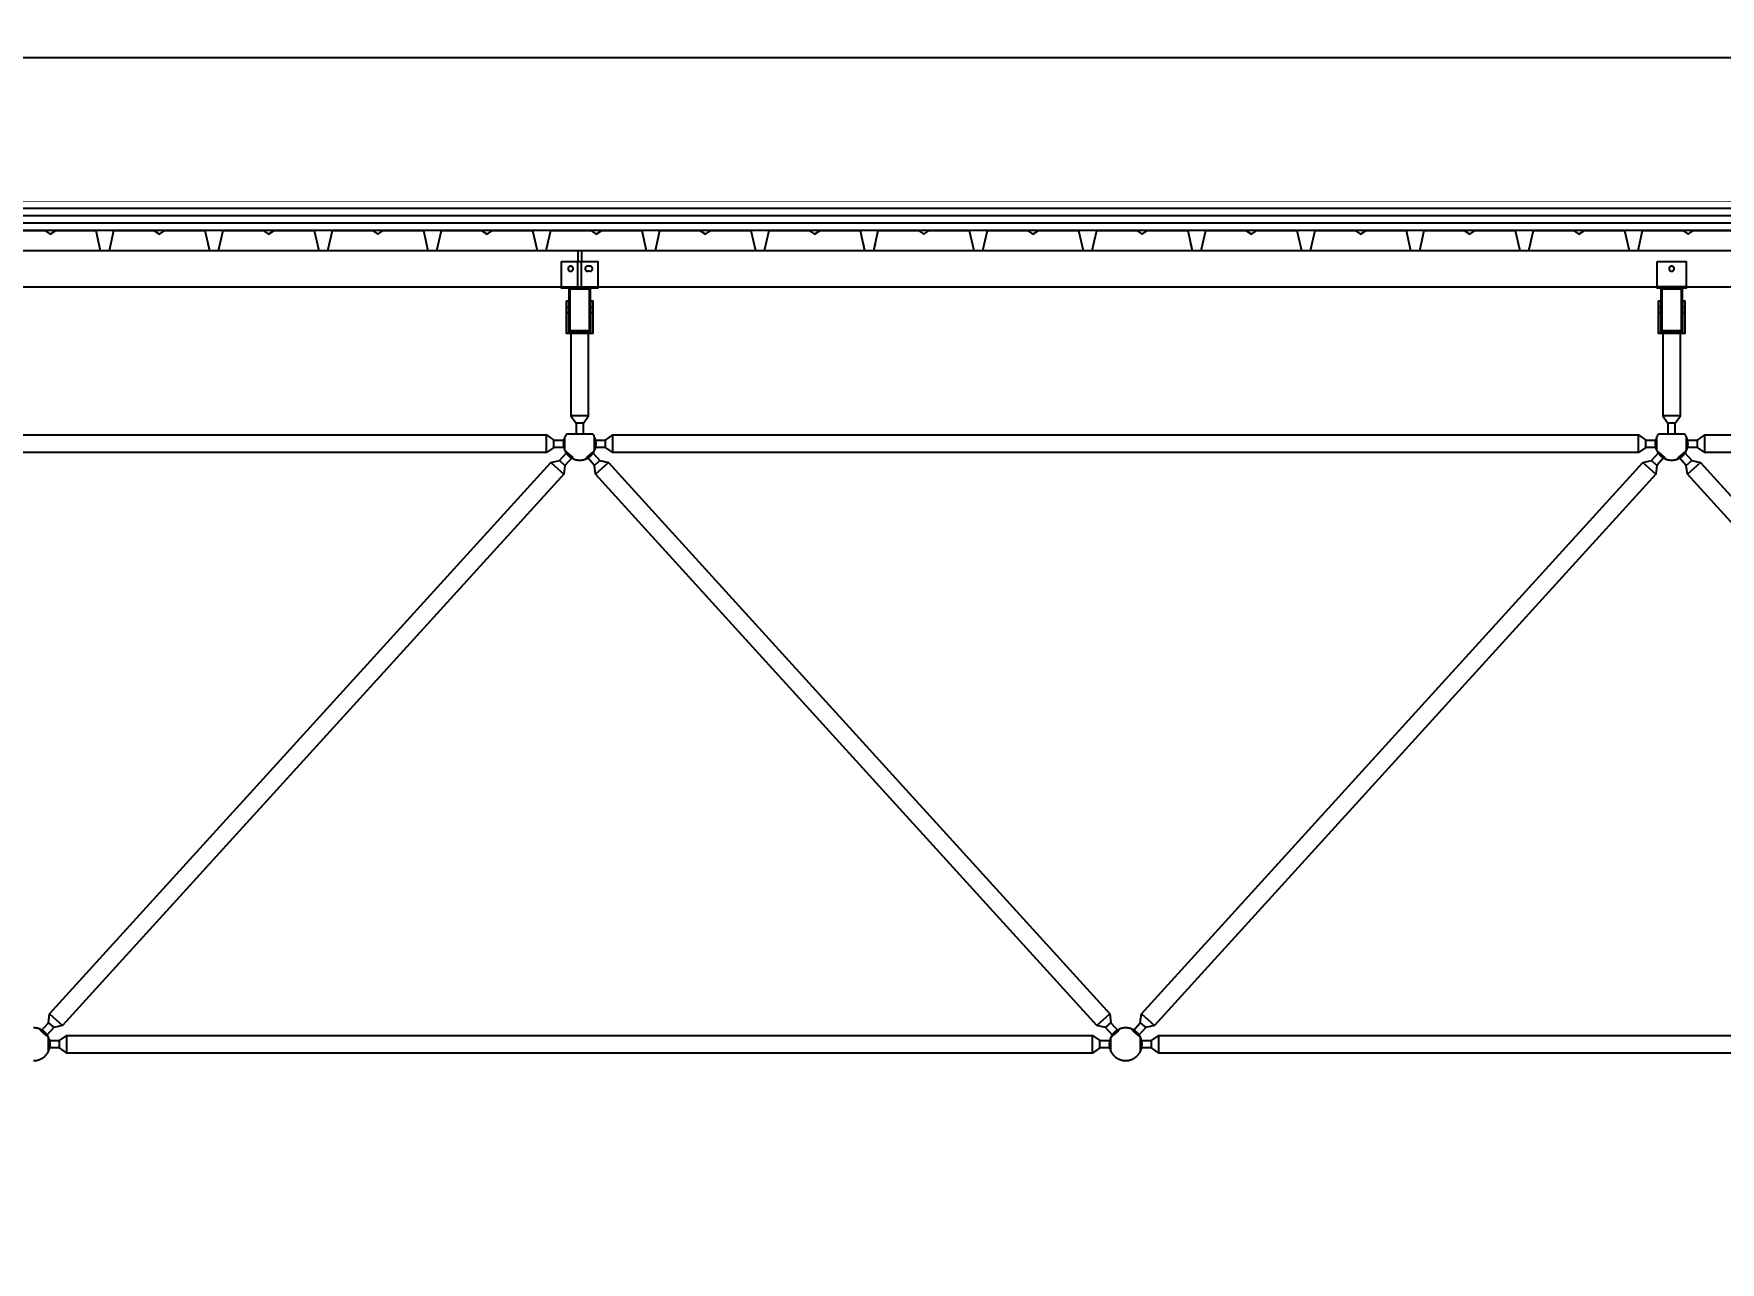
# Model space of a CAD drawing. Header units: centimetres. Extents: x 77182 to 116086, y 20619 to 33555.
# Drawn here: x 98564.7 to 99028.1, y 22503.5 to 22841.1 of the extents above; entities that cross this region are included whole.
import ezdxf

# ---------------------------------------------------------------- set-up
doc = ezdxf.new("R2010")
doc.units = ezdxf.units.CM
doc.header["$LTSCALE"] = 100
doc.linetypes.add('HIDDEN', pattern=[9.525, 6.35, -3.175])
for name, color, linetype in [('A-ANNO-DIMS', 187, 'Continuous'), ('A-ELEV-02', 253, 'Continuous'), ('A-ELEV-04', 250, 'Continuous'), ('A-WALL-INSL', 249, 'Continuous'), ('A-WALL-SNWPNL', 200, 'Continuous'), ('S-STEL', 3, 'Continuous')]:
    doc.layers.add(name, color=color, linetype=linetype)
doc.styles.add('Fields_100', font='act_simplex.shx', dxfattribs={"width": 0.8, "height": 20})
doc.linetypes.add('BATTING', pattern='A,0.00254,-2.54,[134,ltypeshp.shx,S=2.54,R=0,X=-2.54,Y=0],-5.08,[134,ltypeshp.shx,S=2.54,R=180,X=2.54,Y=0],-2.54', length=10.16254)
doc.dimstyles.new('FIELDS_100', dxfattribs={"dimscale": 0, "dimtxt": 20, "dimasz": 5, "dimexe": 5, "dimexo": 5, "dimgap": 5, "dimtad": 0, "dimdec": 0, "dimzin": 0, "dimdsep": 46, "dimtxsty": 'Fields_100', "dimblk": 'DOT', "dimcen": 0.09, "dimclrt": 50, "dimadec": 0, "dimazin": 0, "dimtfac": 1, "dimtdec": 0, "dimtix": 1, "dimtofl": 0, "dimtmove": 1, "dimatfit": 3, "dimfxl": 5, "dimfxlon": 1, "dimtolj": 1, "dimtzin": 0, "dimarcsym": 0})

# ---------------------------------------------------------------- blocks, each defined once
blk = doc.blocks.new('_Dot')
at = {"color": 0, "linetype": 'ByBlock', "lineweight": -2}
blk.add_line((-0.5, 0), (-1, 0), dxfattribs=at)
at = {"color": 0, "linetype": 'ByBlock', "const_width": 0.5}
blk.add_lwpolyline([(-0.25, 0, 1), (0.25, 0, 1)], format="xyb", close=True, dxfattribs=at)
blk = doc.blocks.new('*D14')
at = {"layer": 'A-ANNO-DIMS', "color": 0, "lineweight": -2, "transparency": 16777216}
for p, q in [((97664.7, 23343.48), (97664.7, 23353.48)), ((99464.7, 23343.48), (99464.7, 23353.48)), ((97669.7, 23348.48), (98533.03, 23348.48)), ((99459.7, 23348.48), (98596.36, 23348.48))]:
    blk.add_line(p, q, dxfattribs=at)
at = {"layer": 'DEFPOINTS', "color": 0, "transparency": 16777216}
for p in [(99464.7, 23348.48), (97664.7, 22503.48), (99464.7, 22503.48)]:
    blk.add_point(p, dxfattribs=at)
at = {"layer": 'A-ANNO-DIMS', "color": 0, "lineweight": -2, "transparency": 16777216, "xscale": 5, "yscale": 5, "zscale": 5, "rotation": 180}
blk.add_blockref('_Dot', (97664.7, 23348.48), dxfattribs=at)
at = {"layer": 'A-ANNO-DIMS', "color": 0, "lineweight": -2, "transparency": 16777216, "xscale": 5, "yscale": 5, "zscale": 5}
blk.add_blockref('_Dot', (99464.7, 23348.48), dxfattribs=at)
at = {"layer": 'A-ANNO-DIMS', "color": 50, "transparency": 16777216, "insert": (98564.7, 23348.48), "char_height": 20, "attachment_point": 5, "style": 'Fields_100'}
blk.add_mtext('\\A1;1800', dxfattribs=at)

msp = doc.modelspace()

# ---------------------------------------------------------------- linework, layer by layer
at = {"layer": 'A-ELEV-02'}
for points in [[(94012.2, 22781.49), (103009.7, 22781.49)], [(98714.2, 22781.49), (98714.2, 22778.49)], [(98715.2, 22781.49), (98715.2, 22778.49)], [(98716.9, 22777.19), (98716.88, 22777.19), (98716.87, 22777.19), (98716.85, 22777.18), (98716.83, 22777.18), (98716.82, 22777.18), (98716.8, 22777.18), (98716.79, 22777.18), (98716.77, 22777.17), (98716.75, 22777.17), (98716.74, 22777.17), (98716.72, 22777.16), (98716.7, 22777.16), (98716.69, 22777.15), (98716.67, 22777.15), (98716.66, 22777.14), (98716.64, 22777.14), (98716.62, 22777.13), (98716.61, 22777.12), (98716.59, 22777.12), (98716.58, 22777.11), (98716.56, 22777.1), (98716.54, 22777.09), (98716.53, 22777.08), (98716.51, 22777.07), (98716.5, 22777.06), (98716.48, 22777.05), (98716.47, 22777.04), (98716.46, 22777.03), (98716.44, 22777.02), (98716.43, 22777.01), (98716.42, 22776.99), (98716.4, 22776.98), (98716.39, 22776.97), (98716.38, 22776.96), (98716.37, 22776.94), (98716.35, 22776.93), (98716.34, 22776.91), (98716.33, 22776.9), (98716.32, 22776.88), (98716.31, 22776.87), (98716.3, 22776.85), (98716.29, 22776.84), (98716.28, 22776.82), (98716.28, 22776.81), (98716.27, 22776.79), (98716.26, 22776.78), (98716.25, 22776.76), (98716.25, 22776.74), (98716.24, 22776.73), (98716.23, 22776.71), (98716.23, 22776.7), (98716.22, 22776.68), (98716.22, 22776.66), (98716.22, 22776.65), (98716.21, 22776.63), (98716.21, 22776.61), (98716.21, 22776.6), (98716.2, 22776.58), (98716.2, 22776.57), (98716.2, 22776.55), (98716.2, 22776.53), (98716.2, 22776.52), (98716.2, 22776.5), (98716.2, 22776.49), (98716.2, 22776.47), (98716.2, 22776.46), (98716.2, 22776.44), (98716.2, 22776.42), (98716.2, 22776.41), (98716.2, 22776.39), (98716.21, 22776.38), (98716.21, 22776.36), (98716.21, 22776.34), (98716.22, 22776.33), (98716.22, 22776.31), (98716.22, 22776.29), (98716.23, 22776.28), (98716.23, 22776.26), (98716.24, 22776.25), (98716.25, 22776.23), (98716.25, 22776.21), (98716.26, 22776.2), (98716.27, 22776.18), (98716.28, 22776.16), (98716.28, 22776.15), (98716.29, 22776.13), (98716.3, 22776.12), (98716.31, 22776.1), (98716.32, 22776.09), (98716.33, 22776.07), (98716.34, 22776.06), (98716.35, 22776.05), (98716.37, 22776.03), (98716.38, 22776.02), (98716.39, 22776), (98716.4, 22775.99), (98716.42, 22775.98), (98716.43, 22775.97), (98716.44, 22775.95), (98716.46, 22775.94), (98716.47, 22775.93), (98716.48, 22775.92), (98716.5, 22775.91), (98716.51, 22775.9), (98716.53, 22775.89), (98716.54, 22775.88), (98716.56, 22775.87), (98716.58, 22775.86), (98716.59, 22775.86), (98716.61, 22775.85), (98716.62, 22775.84), (98716.64, 22775.84), (98716.66, 22775.83), (98716.67, 22775.82), (98716.69, 22775.82), (98716.7, 22775.81), (98716.72, 22775.81), (98716.74, 22775.81), (98716.75, 22775.8), (98716.77, 22775.8), (98716.79, 22775.8), (98716.8, 22775.79), (98716.82, 22775.79), (98716.83, 22775.79), (98716.85, 22775.79), (98716.87, 22775.79), (98716.88, 22775.79), (98716.9, 22775.79)], [(98717.5, 22777.19), (98716.9, 22777.19)], [(98717.5, 22775.79), (98716.9, 22775.79)], [(98717.5, 22775.79), (98717.51, 22775.79), (98717.53, 22775.79), (98717.54, 22775.79), (98717.56, 22775.79), (98717.58, 22775.79), (98717.59, 22775.79), (98717.61, 22775.8), (98717.62, 22775.8), (98717.64, 22775.8), (98717.66, 22775.81), (98717.67, 22775.81), (98717.69, 22775.81), (98717.71, 22775.82), (98717.72, 22775.82), (98717.74, 22775.83), (98717.76, 22775.84), (98717.77, 22775.84), (98717.79, 22775.85), (98717.8, 22775.86), (98717.82, 22775.86), (98717.83, 22775.87), (98717.85, 22775.88), (98717.87, 22775.89), (98717.88, 22775.9), (98717.9, 22775.91), (98717.91, 22775.92), (98717.92, 22775.93), (98717.94, 22775.94), (98717.95, 22775.95), (98717.97, 22775.97), (98717.98, 22775.98), (98717.99, 22775.99), (98718.01, 22776), (98718.02, 22776.02), (98718.03, 22776.03), (98718.04, 22776.05), (98718.05, 22776.06), (98718.06, 22776.07), (98718.07, 22776.09), (98718.08, 22776.1), (98718.09, 22776.12), (98718.1, 22776.13), (98718.11, 22776.15), (98718.12, 22776.16), (98718.13, 22776.18), (98718.13, 22776.2), (98718.14, 22776.21), (98718.15, 22776.23), (98718.15, 22776.25), (98718.16, 22776.26), (98718.17, 22776.28), (98718.17, 22776.29), (98718.17, 22776.31), (98718.18, 22776.33), (98718.18, 22776.34), (98718.19, 22776.36), (98718.19, 22776.38), (98718.19, 22776.39), (98718.19, 22776.41), (98718.19, 22776.42), (98718.2, 22776.44), (98718.2, 22776.46), (98718.2, 22776.47), (98718.2, 22776.49), (98718.2, 22776.5), (98718.2, 22776.52), (98718.2, 22776.53), (98718.19, 22776.55), (98718.19, 22776.57), (98718.19, 22776.58), (98718.19, 22776.6), (98718.19, 22776.61), (98718.18, 22776.63), (98718.18, 22776.65), (98718.17, 22776.66), (98718.17, 22776.68), (98718.17, 22776.7), (98718.16, 22776.71), (98718.15, 22776.73), (98718.15, 22776.74), (98718.14, 22776.76), (98718.13, 22776.78), (98718.13, 22776.79), (98718.12, 22776.81), (98718.11, 22776.82), (98718.1, 22776.84), (98718.09, 22776.85), (98718.08, 22776.87), (98718.07, 22776.88), (98718.06, 22776.9), (98718.05, 22776.91), (98718.04, 22776.93), (98718.03, 22776.94), (98718.02, 22776.96), (98718.01, 22776.97), (98717.99, 22776.98), (98717.98, 22776.99), (98717.97, 22777.01), (98717.95, 22777.02), (98717.94, 22777.03), (98717.92, 22777.04), (98717.91, 22777.05), (98717.9, 22777.06), (98717.88, 22777.07), (98717.87, 22777.08), (98717.85, 22777.09), (98717.83, 22777.1), (98717.82, 22777.11), (98717.8, 22777.12), (98717.79, 22777.12), (98717.77, 22777.13), (98717.76, 22777.14), (98717.74, 22777.14), (98717.72, 22777.15), (98717.71, 22777.15), (98717.69, 22777.16), (98717.67, 22777.16), (98717.66, 22777.17), (98717.64, 22777.17), (98717.62, 22777.17), (98717.61, 22777.18), (98717.59, 22777.18), (98717.58, 22777.18), (98717.56, 22777.18), (98717.54, 22777.18), (98717.53, 22777.19), (98717.51, 22777.19), (98717.5, 22777.19)], [(94012.2, 22771.49), (103009.7, 22771.49)], [(98709.7, 22771.49), (98719.7, 22771.49)], [(99018.7, 22771.49), (99010.7, 22771.49)], [(98711.1, 22765.89), (98711.6, 22765.89)], [(98717.8, 22765.89), (98718.3, 22765.89)], [(99011.1, 22765.89), (99011.6, 22765.89)], [(99017.8, 22765.89), (99018.3, 22765.89)], [(98711.1, 22764.49), (98711.6, 22764.49)], [(98717.8, 22764.49), (98718.3, 22764.49)], [(99011.1, 22764.49), (99011.6, 22764.49)], [(99017.8, 22764.49), (99018.3, 22764.49)], [(98712.28, 22758.69), (98712.28, 22736.09), (98713.7, 22734.09), (98713.7, 22731.09)], [(98715.7, 22731.09), (98715.7, 22734.09), (98717.11, 22736.09), (98717.11, 22758.69)], [(99012.28, 22758.69), (99012.28, 22736.09), (99013.7, 22734.09), (99013.7, 22731.09)], [(99015.7, 22731.09), (99015.7, 22734.09), (99017.11, 22736.09), (99017.11, 22758.69)], [(98717.11, 22736.09), (98712.28, 22736.09)], [(98715.7, 22734.09), (98713.7, 22734.09)], [(99017.11, 22736.09), (99012.28, 22736.09)], [(99015.7, 22734.09), (99013.7, 22734.09)], [(98418.8, 22729.39), (98421.8, 22729.39), (98423.8, 22730.8), (98705.6, 22730.8), (98707.6, 22729.39), (98710.6, 22729.39)], [(98705.6, 22725.97), (98705.6, 22730.8)], [(98707.6, 22727.39), (98707.6, 22729.39)], [(98711.1, 22731.09), (98711.01, 22730.97), (98710.93, 22730.84), (98710.85, 22730.71), (98710.77, 22730.58), (98710.7, 22730.45), (98710.63, 22730.31), (98710.56, 22730.17), (98710.51, 22730.02), (98710.45, 22729.88), (98710.43, 22729.8), (98710.4, 22729.73), (98710.38, 22729.65), (98710.36, 22729.57), (98710.34, 22729.5), (98710.32, 22729.42), (98710.3, 22729.34), (98710.28, 22729.26), (98710.27, 22729.19), (98710.26, 22729.11), (98710.24, 22729.03), (98710.23, 22728.95), (98710.22, 22728.87), (98710.22, 22728.79), (98710.21, 22728.71), (98710.2, 22728.63), (98710.2, 22728.55), (98710.2, 22728.47), (98710.2, 22728.39), (98710.2, 22728.31), (98710.2, 22728.23), (98710.2, 22728.15), (98710.21, 22728.07), (98710.21, 22727.99), (98710.22, 22727.92), (98710.23, 22727.84), (98710.24, 22727.76), (98710.25, 22727.68), (98710.28, 22727.53), (98710.31, 22727.37), (98710.35, 22727.22), (98710.39, 22727.07), (98710.44, 22726.93), (98710.49, 22726.79), (98710.55, 22726.65), (98710.61, 22726.51), (98710.67, 22726.37), (98710.74, 22726.24), (98710.81, 22726.11), (98710.89, 22725.98), (98710.98, 22725.86), (98711.07, 22725.73), (98711.16, 22725.61), (98711.26, 22725.49), (98711.36, 22725.37), (98711.47, 22725.25), (98711.52, 22725.2), (98711.58, 22725.14), (98711.64, 22725.09), (98711.69, 22725.04), (98711.75, 22724.98), (98711.81, 22724.93), (98711.88, 22724.88), (98711.94, 22724.83), (98712, 22724.78), (98712.07, 22724.74), (98712.13, 22724.69), (98712.2, 22724.65), (98712.26, 22724.6), (98712.33, 22724.56), (98712.4, 22724.52), (98712.47, 22724.48), (98712.54, 22724.44), (98712.61, 22724.4), (98712.68, 22724.36), (98712.75, 22724.33), (98712.82, 22724.3), (98712.9, 22724.26), (98712.97, 22724.23), (98713.04, 22724.2), (98713.12, 22724.17), (98713.19, 22724.15), (98713.27, 22724.12), (98713.34, 22724.1), (98713.49, 22724.05), (98713.64, 22724.01), (98713.79, 22723.98), (98713.95, 22723.95), (98714.1, 22723.93), (98714.25, 22723.91), (98714.4, 22723.9), (98714.55, 22723.89), (98714.7, 22723.89), (98714.85, 22723.89), (98715, 22723.9), (98715.15, 22723.91), (98715.3, 22723.93), (98715.45, 22723.95), (98715.6, 22723.98), (98715.75, 22724.01), (98715.9, 22724.05), (98716.05, 22724.1), (98716.13, 22724.12), (98716.2, 22724.15), (98716.28, 22724.17), (98716.35, 22724.2), (98716.43, 22724.23), (98716.5, 22724.26), (98716.57, 22724.3), (98716.64, 22724.33), (98716.71, 22724.36), (98716.79, 22724.4), (98716.86, 22724.44), (98716.93, 22724.48), (98716.99, 22724.52), (98717.06, 22724.56), (98717.13, 22724.6), (98717.2, 22724.65), (98717.26, 22724.69), (98717.33, 22724.74), (98717.39, 22724.78), (98717.46, 22724.83), (98717.52, 22724.88), (98717.58, 22724.93), (98717.64, 22724.98), (98717.7, 22725.04), (98717.76, 22725.09), (98717.82, 22725.14), (98717.87, 22725.2), (98717.93, 22725.25), (98718.04, 22725.37), (98718.14, 22725.49), (98718.24, 22725.61), (98718.33, 22725.73), (98718.42, 22725.86), (98718.5, 22725.98), (98718.58, 22726.11), (98718.65, 22726.24), (98718.72, 22726.37), (98718.79, 22726.51), (98718.85, 22726.65), (98718.9, 22726.79), (98718.95, 22726.93), (98719, 22727.07), (98719.04, 22727.22), (98719.08, 22727.37), (98719.11, 22727.53), (98719.14, 22727.68), (98719.15, 22727.76), (98719.16, 22727.84), (98719.17, 22727.92), (98719.18, 22727.99), (98719.19, 22728.07), (98719.19, 22728.15), (98719.19, 22728.23), (98719.2, 22728.31), (98719.2, 22728.39), (98719.2, 22728.47), (98719.19, 22728.55), (98719.19, 22728.63), (98719.19, 22728.71), (98719.18, 22728.79), (98719.17, 22728.87), (98719.16, 22728.95), (98719.15, 22729.03), (98719.14, 22729.11), (98719.13, 22729.19), (98719.11, 22729.26), (98719.09, 22729.34), (98719.08, 22729.42), (98719.06, 22729.5), (98719.04, 22729.57), (98719.02, 22729.65), (98718.99, 22729.73), (98718.97, 22729.8), (98718.94, 22729.88), (98718.89, 22730.02), (98718.83, 22730.17), (98718.77, 22730.31), (98718.7, 22730.45), (98718.63, 22730.58), (98718.55, 22730.71), (98718.47, 22730.84), (98718.38, 22730.97), (98718.3, 22731.09)], [(98710.6, 22726.53), (98710.6, 22730.24)], [(98711.1, 22731.09), (98718.3, 22731.09)], [(98718.8, 22729.39), (98721.8, 22729.39), (98723.8, 22730.8), (99005.6, 22730.8), (99007.6, 22729.39), (99010.6, 22729.39)], [(98718.8, 22726.53), (98718.8, 22730.24)], [(98721.8, 22727.39), (98721.8, 22729.39)], [(98723.8, 22725.97), (98723.8, 22730.8)], [(99005.6, 22725.97), (99005.6, 22730.8)], [(99007.6, 22727.39), (99007.6, 22729.39)], [(99011.1, 22731.09), (99011.01, 22730.97), (99010.93, 22730.84), (99010.85, 22730.71), (99010.77, 22730.58), (99010.7, 22730.45), (99010.63, 22730.31), (99010.56, 22730.17), (99010.51, 22730.02), (99010.45, 22729.88), (99010.43, 22729.8), (99010.4, 22729.73), (99010.38, 22729.65), (99010.36, 22729.57), (99010.34, 22729.5), (99010.32, 22729.42), (99010.3, 22729.34), (99010.28, 22729.26), (99010.27, 22729.19), (99010.26, 22729.11), (99010.24, 22729.03), (99010.23, 22728.95), (99010.22, 22728.87), (99010.22, 22728.79), (99010.21, 22728.71), (99010.2, 22728.63), (99010.2, 22728.55), (99010.2, 22728.47), (99010.2, 22728.39), (99010.2, 22728.31), (99010.2, 22728.23), (99010.2, 22728.15), (99010.21, 22728.07), (99010.21, 22727.99), (99010.22, 22727.92), (99010.23, 22727.84), (99010.24, 22727.76), (99010.25, 22727.68), (99010.28, 22727.53), (99010.31, 22727.37), (99010.35, 22727.22), (99010.39, 22727.07), (99010.44, 22726.93), (99010.49, 22726.79), (99010.55, 22726.65), (99010.61, 22726.51), (99010.67, 22726.37), (99010.74, 22726.24), (99010.81, 22726.11), (99010.89, 22725.98), (99010.98, 22725.86), (99011.07, 22725.73), (99011.16, 22725.61), (99011.26, 22725.49), (99011.36, 22725.37), (99011.47, 22725.25), (99011.52, 22725.2), (99011.58, 22725.14), (99011.64, 22725.09), (99011.69, 22725.04), (99011.75, 22724.98), (99011.81, 22724.93), (99011.88, 22724.88), (99011.94, 22724.83), (99012, 22724.78), (99012.07, 22724.74), (99012.13, 22724.69), (99012.2, 22724.65), (99012.26, 22724.6), (99012.33, 22724.56), (99012.4, 22724.52), (99012.47, 22724.48), (99012.54, 22724.44), (99012.61, 22724.4), (99012.68, 22724.36), (99012.75, 22724.33), (99012.82, 22724.3), (99012.9, 22724.26), (99012.97, 22724.23), (99013.04, 22724.2), (99013.12, 22724.17), (99013.19, 22724.15), (99013.27, 22724.12), (99013.34, 22724.1), (99013.49, 22724.05), (99013.64, 22724.01), (99013.79, 22723.98), (99013.95, 22723.95), (99014.1, 22723.93), (99014.25, 22723.91), (99014.4, 22723.9), (99014.55, 22723.89), (99014.7, 22723.89), (99014.85, 22723.89), (99015, 22723.9), (99015.15, 22723.91), (99015.3, 22723.93), (99015.45, 22723.95), (99015.6, 22723.98), (99015.75, 22724.01), (99015.9, 22724.05), (99016.05, 22724.1), (99016.13, 22724.12), (99016.2, 22724.15), (99016.28, 22724.17), (99016.35, 22724.2), (99016.43, 22724.23), (99016.5, 22724.26), (99016.57, 22724.3), (99016.64, 22724.33), (99016.71, 22724.36), (99016.79, 22724.4), (99016.86, 22724.44), (99016.93, 22724.48), (99016.99, 22724.52), (99017.06, 22724.56), (99017.13, 22724.6), (99017.2, 22724.65), (99017.26, 22724.69), (99017.33, 22724.74), (99017.39, 22724.78), (99017.46, 22724.83), (99017.52, 22724.88), (99017.58, 22724.93), (99017.64, 22724.98), (99017.7, 22725.04), (99017.76, 22725.09), (99017.82, 22725.14), (99017.87, 22725.2), (99017.93, 22725.25), (99018.04, 22725.37), (99018.14, 22725.49), (99018.24, 22725.61), (99018.33, 22725.73), (99018.42, 22725.86), (99018.5, 22725.98), (99018.58, 22726.11), (99018.65, 22726.24), (99018.72, 22726.37), (99018.79, 22726.51), (99018.85, 22726.65), (99018.9, 22726.79), (99018.95, 22726.93), (99019, 22727.07), (99019.04, 22727.22), (99019.08, 22727.37), (99019.11, 22727.53), (99019.14, 22727.68), (99019.15, 22727.76), (99019.16, 22727.84), (99019.17, 22727.92), (99019.18, 22727.99), (99019.19, 22728.07), (99019.19, 22728.15), (99019.19, 22728.23), (99019.2, 22728.31), (99019.2, 22728.39), (99019.2, 22728.47), (99019.19, 22728.55), (99019.19, 22728.63), (99019.19, 22728.71), (99019.18, 22728.79), (99019.17, 22728.87), (99019.16, 22728.95), (99019.15, 22729.03), (99019.14, 22729.11), (99019.13, 22729.19), (99019.11, 22729.26), (99019.09, 22729.34), (99019.08, 22729.42), (99019.06, 22729.5), (99019.04, 22729.57), (99019.02, 22729.65), (99018.99, 22729.73), (99018.97, 22729.8), (99018.94, 22729.88), (99018.89, 22730.02), (99018.83, 22730.17), (99018.77, 22730.31), (99018.7, 22730.45), (99018.63, 22730.58), (99018.55, 22730.71), (99018.47, 22730.84), (99018.38, 22730.97), (99018.3, 22731.09)], [(99010.6, 22726.53), (99010.6, 22730.24)], [(99011.1, 22731.09), (99018.3, 22731.09)], [(99018.8, 22729.39), (99021.8, 22729.39), (99023.8, 22730.8), (99305.6, 22730.8), (99307.6, 22729.39), (99310.6, 22729.39)], [(99018.8, 22726.53), (99018.8, 22730.24)], [(99021.8, 22727.39), (99021.8, 22729.39)], [(99023.8, 22725.97), (99023.8, 22730.8)], [(98710.6, 22727.39), (98707.6, 22727.39), (98705.6, 22725.97), (98423.8, 22725.97), (98421.8, 22727.39), (98418.8, 22727.39)], [(98709.18, 22723.81), (98710.66, 22722.46)], [(98710.57, 22726.6), (98713.31, 22724.11)], [(98716.08, 22724.11), (98718.83, 22726.6)], [(98718.73, 22722.46), (98720.21, 22723.81)], [(99010.6, 22727.39), (99007.6, 22727.39), (99005.6, 22725.97), (98723.8, 22725.97), (98721.8, 22727.39), (98718.8, 22727.39)], [(99009.18, 22723.81), (99010.66, 22722.46)], [(99010.57, 22726.6), (99013.31, 22724.11)], [(99016.08, 22724.11), (99018.83, 22726.6)], [(99018.73, 22722.46), (99020.21, 22723.81)], [(99310.6, 22727.39), (99307.6, 22727.39), (99305.6, 22725.97), (99023.8, 22725.97), (99021.8, 22727.39), (99018.8, 22727.39)], [(98706.79, 22723.28), (98710.36, 22720.03)], [(98719.03, 22720.03), (98722.61, 22723.28)], [(99006.79, 22723.28), (99010.36, 22720.03)], [(99019.03, 22720.03), (99022.61, 22723.28)], [(98569.03, 22571.74), (98572.61, 22568.5)], [(98856.79, 22568.5), (98860.36, 22571.74)], [(98869.03, 22571.74), (98872.61, 22568.5)], [(98564.6, 22558.89), (98564.7, 22558.89), (98564.8, 22558.89), (98564.9, 22558.89), (98565, 22558.9), (98565.1, 22558.9), (98565.2, 22558.92), (98565.31, 22558.93), (98565.41, 22558.94), (98565.52, 22558.96), (98565.62, 22558.98), (98565.73, 22559.01), (98565.83, 22559.03), (98565.94, 22559.06), (98566.04, 22559.09), (98566.15, 22559.13), (98566.25, 22559.16), (98566.35, 22559.2), (98566.46, 22559.25), (98566.56, 22559.29), (98566.66, 22559.34), (98566.76, 22559.39), (98566.86, 22559.44), (98566.96, 22559.5), (98567.06, 22559.56), (98567.16, 22559.62), (98567.26, 22559.68), (98567.35, 22559.75), (98567.44, 22559.82), (98567.53, 22559.89), (98567.62, 22559.97), (98567.71, 22560.04), (98567.8, 22560.12), (98567.88, 22560.2), (98567.96, 22560.29), (98568.04, 22560.37), (98568.12, 22560.46), (98568.19, 22560.55), (98568.26, 22560.64), (98568.33, 22560.73), (98568.4, 22560.83), (98568.46, 22560.92), (98568.53, 22561.02), (98568.58, 22561.12), (98568.64, 22561.22), (98568.69, 22561.32), (98568.75, 22561.42), (98568.79, 22561.52), (98568.84, 22561.63), (98568.88, 22561.73), (98568.92, 22561.83), (98568.96, 22561.94), (98568.99, 22562.04), (98569.02, 22562.15), (98569.05, 22562.25), (98569.08, 22562.36), (98569.1, 22562.46), (98569.12, 22562.57), (98569.14, 22562.67), (98569.16, 22562.78), (98569.17, 22562.88), (98569.18, 22562.98), (98569.19, 22563.08), (98569.19, 22563.19), (98569.2, 22563.29), (98569.2, 22563.39), (98569.2, 22563.49), (98569.19, 22563.59), (98569.19, 22563.69), (98569.18, 22563.79), (98569.17, 22563.89), (98569.16, 22564), (98569.14, 22564.1), (98569.12, 22564.21), (98569.1, 22564.31), (98569.08, 22564.41), (98569.05, 22564.52), (98569.02, 22564.62), (98568.99, 22564.73), (98568.96, 22564.83), (98568.92, 22564.94), (98568.88, 22565.04), (98568.84, 22565.15), (98568.79, 22565.25), (98568.75, 22565.35), (98568.69, 22565.45), (98568.64, 22565.55), (98568.58, 22565.65), (98568.53, 22565.75), (98568.46, 22565.85), (98568.4, 22565.94), (98568.33, 22566.04), (98568.26, 22566.13), (98568.19, 22566.22), (98568.12, 22566.31), (98568.04, 22566.4), (98567.96, 22566.49), (98567.88, 22566.57), (98567.8, 22566.65), (98567.71, 22566.73), (98567.62, 22566.81), (98567.53, 22566.88), (98567.44, 22566.95), (98567.35, 22567.02), (98567.26, 22567.09), (98567.16, 22567.15), (98567.06, 22567.21), (98566.96, 22567.27), (98566.86, 22567.33), (98566.76, 22567.38), (98566.66, 22567.43), (98566.56, 22567.48), (98566.46, 22567.53), (98566.35, 22567.57), (98566.25, 22567.61), (98566.15, 22567.65), (98566.04, 22567.68), (98565.94, 22567.71), (98565.83, 22567.74), (98565.73, 22567.77), (98565.62, 22567.79), (98565.52, 22567.81), (98565.41, 22567.83), (98565.31, 22567.84), (98565.2, 22567.86), (98565.1, 22567.87), (98565, 22567.88), (98564.9, 22567.88), (98564.8, 22567.89), (98564.7, 22567.89), (98564.6, 22567.89)], [(98566.08, 22567.67), (98568.83, 22565.17)], [(98568.73, 22569.31), (98570.21, 22567.97)], [(98859.18, 22567.97), (98860.66, 22569.31)], [(98860.57, 22565.17), (98863.31, 22567.67)], [(98866.08, 22567.67), (98868.83, 22565.17)], [(98868.73, 22569.31), (98870.21, 22567.97)], [(98568.8, 22564.39), (98571.8, 22564.39), (98573.8, 22565.8), (98855.6, 22565.8), (98857.6, 22564.39), (98860.6, 22564.39)], [(98568.8, 22561.53), (98568.8, 22565.24)], [(98860.6, 22562.39), (98857.6, 22562.39), (98855.6, 22560.97), (98573.8, 22560.97), (98571.8, 22562.39), (98568.8, 22562.39)], [(98571.8, 22562.39), (98571.8, 22564.39)], [(98573.8, 22560.97), (98573.8, 22565.8)], [(98855.6, 22560.97), (98855.6, 22565.8)], [(98857.6, 22562.39), (98857.6, 22564.39)], [(98860.6, 22561.53), (98860.6, 22565.24)], [(98868.8, 22564.39), (98871.8, 22564.39), (98873.8, 22565.8), (99155.6, 22565.8), (99157.6, 22564.39), (99160.6, 22564.39)], [(98868.8, 22561.53), (98868.8, 22565.24)], [(99160.6, 22562.39), (99157.6, 22562.39), (99155.6, 22560.97), (98873.8, 22560.97), (98871.8, 22562.39), (98868.8, 22562.39)], [(98871.8, 22562.39), (98871.8, 22564.39)], [(98873.8, 22560.97), (98873.8, 22565.8)]]:
    msp.add_lwpolyline(points, dxfattribs=at)
for points in [[(98709.7, 22778.49), (98719.7, 22778.49), (98719.7, 22771.19), (98709.7, 22771.19)], [(98712.9, 22776.49), (98712.9, 22776.5), (98712.9, 22776.52), (98712.9, 22776.53), (98712.89, 22776.55), (98712.89, 22776.57), (98712.89, 22776.58), (98712.89, 22776.6), (98712.89, 22776.61), (98712.88, 22776.63), (98712.88, 22776.65), (98712.87, 22776.66), (98712.87, 22776.68), (98712.87, 22776.7), (98712.86, 22776.71), (98712.85, 22776.73), (98712.85, 22776.74), (98712.84, 22776.76), (98712.83, 22776.78), (98712.83, 22776.79), (98712.82, 22776.81), (98712.81, 22776.82), (98712.8, 22776.84), (98712.79, 22776.85), (98712.78, 22776.87), (98712.77, 22776.88), (98712.76, 22776.9), (98712.75, 22776.91), (98712.74, 22776.93), (98712.73, 22776.94), (98712.72, 22776.96), (98712.71, 22776.97), (98712.69, 22776.98), (98712.68, 22776.99), (98712.67, 22777.01), (98712.65, 22777.02), (98712.64, 22777.03), (98712.62, 22777.04), (98712.61, 22777.05), (98712.6, 22777.06), (98712.58, 22777.07), (98712.57, 22777.08), (98712.55, 22777.09), (98712.53, 22777.1), (98712.52, 22777.11), (98712.5, 22777.12), (98712.49, 22777.12), (98712.47, 22777.13), (98712.46, 22777.14), (98712.44, 22777.14), (98712.42, 22777.15), (98712.41, 22777.15), (98712.39, 22777.16), (98712.37, 22777.16), (98712.36, 22777.17), (98712.34, 22777.17), (98712.32, 22777.17), (98712.31, 22777.18), (98712.29, 22777.18), (98712.28, 22777.18), (98712.26, 22777.18), (98712.24, 22777.18), (98712.23, 22777.19), (98712.21, 22777.19), (98712.2, 22777.19), (98712.18, 22777.19), (98712.17, 22777.19), (98712.15, 22777.18), (98712.13, 22777.18), (98712.12, 22777.18), (98712.1, 22777.18), (98712.09, 22777.18), (98712.07, 22777.17), (98712.05, 22777.17), (98712.04, 22777.17), (98712.02, 22777.16), (98712, 22777.16), (98711.99, 22777.15), (98711.97, 22777.15), (98711.96, 22777.14), (98711.94, 22777.14), (98711.92, 22777.13), (98711.91, 22777.12), (98711.89, 22777.12), (98711.88, 22777.11), (98711.86, 22777.1), (98711.84, 22777.09), (98711.83, 22777.08), (98711.81, 22777.07), (98711.8, 22777.06), (98711.78, 22777.05), (98711.77, 22777.04), (98711.76, 22777.03), (98711.74, 22777.02), (98711.73, 22777.01), (98711.72, 22776.99), (98711.7, 22776.98), (98711.69, 22776.97), (98711.68, 22776.96), (98711.67, 22776.94), (98711.65, 22776.93), (98711.64, 22776.91), (98711.63, 22776.9), (98711.62, 22776.88), (98711.61, 22776.87), (98711.6, 22776.85), (98711.59, 22776.84), (98711.58, 22776.82), (98711.58, 22776.81), (98711.57, 22776.79), (98711.56, 22776.78), (98711.55, 22776.76), (98711.55, 22776.74), (98711.54, 22776.73), (98711.53, 22776.71), (98711.53, 22776.7), (98711.52, 22776.68), (98711.52, 22776.66), (98711.52, 22776.65), (98711.51, 22776.63), (98711.51, 22776.61), (98711.51, 22776.6), (98711.5, 22776.58), (98711.5, 22776.57), (98711.5, 22776.55), (98711.5, 22776.53), (98711.5, 22776.52), (98711.5, 22776.5), (98711.5, 22776.49), (98711.5, 22776.47), (98711.5, 22776.46), (98711.5, 22776.44), (98711.5, 22776.42), (98711.5, 22776.41), (98711.5, 22776.39), (98711.51, 22776.38), (98711.51, 22776.36), (98711.51, 22776.34), (98711.52, 22776.33), (98711.52, 22776.31), (98711.52, 22776.29), (98711.53, 22776.28), (98711.53, 22776.26), (98711.54, 22776.25), (98711.55, 22776.23), (98711.55, 22776.21), (98711.56, 22776.2), (98711.57, 22776.18), (98711.58, 22776.16), (98711.58, 22776.15), (98711.59, 22776.13), (98711.6, 22776.12), (98711.61, 22776.1), (98711.62, 22776.09), (98711.63, 22776.07), (98711.64, 22776.06), (98711.65, 22776.05), (98711.67, 22776.03), (98711.68, 22776.02), (98711.69, 22776), (98711.7, 22775.99), (98711.72, 22775.98), (98711.73, 22775.97), (98711.74, 22775.95), (98711.76, 22775.94), (98711.77, 22775.93), (98711.78, 22775.92), (98711.8, 22775.91), (98711.81, 22775.9), (98711.83, 22775.89), (98711.84, 22775.88), (98711.86, 22775.87), (98711.88, 22775.86), (98711.89, 22775.86), (98711.91, 22775.85), (98711.92, 22775.84), (98711.94, 22775.84), (98711.96, 22775.83), (98711.97, 22775.82), (98711.99, 22775.82), (98712, 22775.81), (98712.02, 22775.81), (98712.04, 22775.81), (98712.05, 22775.8), (98712.07, 22775.8), (98712.09, 22775.8), (98712.1, 22775.79), (98712.12, 22775.79), (98712.13, 22775.79), (98712.15, 22775.79), (98712.17, 22775.79), (98712.18, 22775.79), (98712.2, 22775.79), (98712.21, 22775.79), (98712.23, 22775.79), (98712.24, 22775.79), (98712.26, 22775.79), (98712.28, 22775.79), (98712.29, 22775.79), (98712.31, 22775.8), (98712.32, 22775.8), (98712.34, 22775.8), (98712.36, 22775.81), (98712.37, 22775.81), (98712.39, 22775.81), (98712.41, 22775.82), (98712.42, 22775.82), (98712.44, 22775.83), (98712.46, 22775.84), (98712.47, 22775.84), (98712.49, 22775.85), (98712.5, 22775.86), (98712.52, 22775.86), (98712.53, 22775.87), (98712.55, 22775.88), (98712.57, 22775.89), (98712.58, 22775.9), (98712.6, 22775.91), (98712.61, 22775.92), (98712.62, 22775.93), (98712.64, 22775.94), (98712.65, 22775.95), (98712.67, 22775.97), (98712.68, 22775.98), (98712.69, 22775.99), (98712.71, 22776), (98712.72, 22776.02), (98712.73, 22776.03), (98712.74, 22776.05), (98712.75, 22776.06), (98712.76, 22776.07), (98712.77, 22776.09), (98712.78, 22776.1), (98712.79, 22776.12), (98712.8, 22776.13), (98712.81, 22776.15), (98712.82, 22776.16), (98712.83, 22776.18), (98712.83, 22776.2), (98712.84, 22776.21), (98712.85, 22776.23), (98712.85, 22776.25), (98712.86, 22776.26), (98712.87, 22776.28), (98712.87, 22776.29), (98712.87, 22776.31), (98712.88, 22776.33), (98712.88, 22776.34), (98712.89, 22776.36), (98712.89, 22776.38), (98712.89, 22776.39), (98712.89, 22776.41), (98712.89, 22776.42), (98712.9, 22776.44), (98712.9, 22776.46), (98712.9, 22776.47)], [(99010.7, 22778.49), (99018.7, 22778.49), (99018.7, 22771.19), (99010.7, 22771.19)], [(99015.4, 22776.49), (99015.4, 22776.5), (99015.4, 22776.52), (99015.4, 22776.53), (99015.39, 22776.55), (99015.39, 22776.57), (99015.39, 22776.58), (99015.39, 22776.6), (99015.39, 22776.61), (99015.38, 22776.63), (99015.38, 22776.65), (99015.37, 22776.66), (99015.37, 22776.68), (99015.37, 22776.7), (99015.36, 22776.71), (99015.35, 22776.73), (99015.35, 22776.74), (99015.34, 22776.76), (99015.33, 22776.78), (99015.33, 22776.79), (99015.32, 22776.81), (99015.31, 22776.82), (99015.3, 22776.84), (99015.29, 22776.85), (99015.28, 22776.87), (99015.27, 22776.88), (99015.26, 22776.9), (99015.25, 22776.91), (99015.24, 22776.93), (99015.23, 22776.94), (99015.22, 22776.96), (99015.21, 22776.97), (99015.19, 22776.98), (99015.18, 22776.99), (99015.17, 22777.01), (99015.15, 22777.02), (99015.14, 22777.03), (99015.12, 22777.04), (99015.11, 22777.05), (99015.1, 22777.06), (99015.08, 22777.07), (99015.07, 22777.08), (99015.05, 22777.09), (99015.03, 22777.1), (99015.02, 22777.11), (99015, 22777.12), (99014.99, 22777.12), (99014.97, 22777.13), (99014.96, 22777.14), (99014.94, 22777.14), (99014.92, 22777.15), (99014.91, 22777.15), (99014.89, 22777.16), (99014.87, 22777.16), (99014.86, 22777.17), (99014.84, 22777.17), (99014.82, 22777.17), (99014.81, 22777.18), (99014.79, 22777.18), (99014.78, 22777.18), (99014.76, 22777.18), (99014.74, 22777.19), (99014.73, 22777.19), (99014.71, 22777.19), (99014.7, 22777.19), (99014.68, 22777.19), (99014.67, 22777.19), (99014.65, 22777.19), (99014.63, 22777.18), (99014.62, 22777.18), (99014.6, 22777.18), (99014.59, 22777.18), (99014.57, 22777.17), (99014.55, 22777.17), (99014.54, 22777.17), (99014.52, 22777.16), (99014.5, 22777.16), (99014.49, 22777.15), (99014.47, 22777.15), (99014.46, 22777.14), (99014.44, 22777.14), (99014.42, 22777.13), (99014.41, 22777.12), (99014.39, 22777.12), (99014.38, 22777.11), (99014.36, 22777.1), (99014.34, 22777.09), (99014.33, 22777.08), (99014.31, 22777.07), (99014.3, 22777.06), (99014.28, 22777.05), (99014.27, 22777.04), (99014.26, 22777.03), (99014.24, 22777.02), (99014.23, 22777.01), (99014.22, 22776.99), (99014.2, 22776.98), (99014.19, 22776.97), (99014.18, 22776.96), (99014.17, 22776.94), (99014.15, 22776.93), (99014.14, 22776.91), (99014.13, 22776.9), (99014.12, 22776.88), (99014.11, 22776.87), (99014.1, 22776.85), (99014.09, 22776.84), (99014.08, 22776.82), (99014.08, 22776.81), (99014.07, 22776.79), (99014.06, 22776.78), (99014.05, 22776.76), (99014.05, 22776.74), (99014.04, 22776.73), (99014.03, 22776.71), (99014.03, 22776.7), (99014.02, 22776.68), (99014.02, 22776.66), (99014.02, 22776.65), (99014.01, 22776.63), (99014.01, 22776.61), (99014.01, 22776.6), (99014, 22776.58), (99014, 22776.57), (99014, 22776.55), (99014, 22776.53), (99014, 22776.52), (99014, 22776.5), (99014, 22776.49), (99014, 22776.47), (99014, 22776.46), (99014, 22776.44), (99014, 22776.42), (99014, 22776.41), (99014, 22776.39), (99014.01, 22776.38), (99014.01, 22776.36), (99014.01, 22776.34), (99014.02, 22776.33), (99014.02, 22776.31), (99014.02, 22776.29), (99014.03, 22776.28), (99014.03, 22776.26), (99014.04, 22776.25), (99014.05, 22776.23), (99014.05, 22776.21), (99014.06, 22776.2), (99014.07, 22776.18), (99014.08, 22776.17), (99014.08, 22776.15), (99014.09, 22776.13), (99014.1, 22776.12), (99014.11, 22776.1), (99014.12, 22776.09), (99014.13, 22776.07), (99014.14, 22776.06), (99014.15, 22776.05), (99014.17, 22776.03), (99014.18, 22776.02), (99014.19, 22776), (99014.2, 22775.99), (99014.22, 22775.98), (99014.23, 22775.97), (99014.24, 22775.95), (99014.26, 22775.94), (99014.27, 22775.93), (99014.28, 22775.92), (99014.3, 22775.91), (99014.31, 22775.9), (99014.33, 22775.89), (99014.34, 22775.88), (99014.36, 22775.87), (99014.38, 22775.86), (99014.39, 22775.86), (99014.41, 22775.85), (99014.42, 22775.84), (99014.44, 22775.84), (99014.46, 22775.83), (99014.47, 22775.82), (99014.49, 22775.82), (99014.5, 22775.81), (99014.52, 22775.81), (99014.54, 22775.81), (99014.55, 22775.8), (99014.57, 22775.8), (99014.59, 22775.8), (99014.6, 22775.79), (99014.62, 22775.79), (99014.63, 22775.79), (99014.65, 22775.79), (99014.67, 22775.79), (99014.68, 22775.79), (99014.7, 22775.79), (99014.71, 22775.79), (99014.73, 22775.79), (99014.74, 22775.79), (99014.76, 22775.79), (99014.78, 22775.79), (99014.79, 22775.79), (99014.81, 22775.8), (99014.82, 22775.8), (99014.84, 22775.8), (99014.86, 22775.81), (99014.87, 22775.81), (99014.89, 22775.81), (99014.91, 22775.82), (99014.92, 22775.82), (99014.94, 22775.83), (99014.96, 22775.84), (99014.97, 22775.84), (99014.99, 22775.85), (99015, 22775.86), (99015.02, 22775.86), (99015.03, 22775.87), (99015.05, 22775.88), (99015.07, 22775.89), (99015.08, 22775.9), (99015.1, 22775.91), (99015.11, 22775.92), (99015.12, 22775.93), (99015.14, 22775.94), (99015.15, 22775.95), (99015.17, 22775.97), (99015.18, 22775.98), (99015.19, 22775.99), (99015.21, 22776), (99015.22, 22776.02), (99015.23, 22776.03), (99015.24, 22776.05), (99015.25, 22776.06), (99015.26, 22776.07), (99015.27, 22776.09), (99015.28, 22776.1), (99015.29, 22776.12), (99015.3, 22776.13), (99015.31, 22776.15), (99015.32, 22776.17), (99015.33, 22776.18), (99015.33, 22776.2), (99015.34, 22776.21), (99015.35, 22776.23), (99015.35, 22776.25), (99015.36, 22776.26), (99015.37, 22776.28), (99015.37, 22776.29), (99015.37, 22776.31), (99015.38, 22776.33), (99015.38, 22776.34), (99015.39, 22776.36), (99015.39, 22776.38), (99015.39, 22776.39), (99015.39, 22776.41), (99015.39, 22776.42), (99015.4, 22776.44), (99015.4, 22776.46), (99015.4, 22776.47)], [(98711.1, 22767.69), (98711.6, 22767.69), (98711.6, 22759.19), (98717.8, 22759.19), (98717.8, 22767.69), (98718.3, 22767.69), (98718.3, 22758.69), (98711.1, 22758.69)], [(99011.1, 22767.69), (99011.6, 22767.69), (99011.6, 22759.19), (99017.8, 22759.19), (99017.8, 22767.69), (99018.3, 22767.69), (99018.3, 22758.69), (99011.1, 22758.69)], [(98566.72, 22567.09), (98568.73, 22569.31), (98569.03, 22571.74), (98706.79, 22723.28), (98709.18, 22723.81), (98711.2, 22726.03), (98712.68, 22724.68), (98710.66, 22722.46), (98710.36, 22720.03), (98572.61, 22568.5), (98570.21, 22567.97), (98568.2, 22565.75)], [(98861.2, 22565.75), (98859.18, 22567.97), (98856.79, 22568.5), (98719.03, 22720.03), (98718.73, 22722.46), (98716.72, 22724.68), (98718.2, 22726.03), (98720.21, 22723.81), (98722.61, 22723.28), (98860.36, 22571.74), (98860.66, 22569.31), (98862.68, 22567.09)], [(98866.72, 22567.09), (98868.73, 22569.31), (98869.03, 22571.74), (99006.79, 22723.28), (99009.18, 22723.81), (99011.2, 22726.03), (99012.68, 22724.68), (99010.66, 22722.46), (99010.36, 22720.03), (98872.61, 22568.5), (98870.21, 22567.97), (98868.2, 22565.75)], [(99161.2, 22565.75), (99159.18, 22567.97), (99156.79, 22568.5), (99019.03, 22720.03), (99018.73, 22722.46), (99016.72, 22724.68), (99018.2, 22726.03), (99020.21, 22723.81), (99022.61, 22723.28), (99160.36, 22571.74), (99160.66, 22569.31), (99162.68, 22567.09)], [(98869.2, 22563.39), (98869.2, 22563.49), (98869.19, 22563.59), (98869.19, 22563.69), (98869.18, 22563.79), (98869.17, 22563.89), (98869.16, 22564), (98869.14, 22564.1), (98869.12, 22564.21), (98869.1, 22564.31), (98869.08, 22564.41), (98869.05, 22564.52), (98869.02, 22564.62), (98868.99, 22564.73), (98868.96, 22564.83), (98868.92, 22564.94), (98868.88, 22565.04), (98868.84, 22565.15), (98868.79, 22565.25), (98868.75, 22565.35), (98868.69, 22565.45), (98868.64, 22565.55), (98868.58, 22565.65), (98868.53, 22565.75), (98868.46, 22565.85), (98868.4, 22565.94), (98868.33, 22566.04), (98868.26, 22566.13), (98868.19, 22566.22), (98868.12, 22566.31), (98868.04, 22566.4), (98867.96, 22566.49), (98867.88, 22566.57), (98867.8, 22566.65), (98867.71, 22566.73), (98867.62, 22566.81), (98867.53, 22566.88), (98867.44, 22566.95), (98867.35, 22567.02), (98867.26, 22567.09), (98867.16, 22567.15), (98867.06, 22567.21), (98866.96, 22567.27), (98866.86, 22567.33), (98866.76, 22567.38), (98866.66, 22567.43), (98866.56, 22567.48), (98866.46, 22567.53), (98866.35, 22567.57), (98866.25, 22567.61), (98866.15, 22567.65), (98866.04, 22567.68), (98865.94, 22567.71), (98865.83, 22567.74), (98865.73, 22567.77), (98865.62, 22567.79), (98865.52, 22567.81), (98865.41, 22567.83), (98865.31, 22567.84), (98865.2, 22567.86), (98865.1, 22567.87), (98865, 22567.88), (98864.9, 22567.88), (98864.8, 22567.89), (98864.7, 22567.89), (98864.6, 22567.89), (98864.5, 22567.88), (98864.4, 22567.88), (98864.29, 22567.87), (98864.19, 22567.86), (98864.09, 22567.84), (98863.98, 22567.83), (98863.88, 22567.81), (98863.77, 22567.79), (98863.67, 22567.77), (98863.56, 22567.74), (98863.46, 22567.71), (98863.35, 22567.68), (98863.25, 22567.65), (98863.15, 22567.61), (98863.04, 22567.57), (98862.94, 22567.53), (98862.83, 22567.48), (98862.73, 22567.43), (98862.63, 22567.38), (98862.53, 22567.33), (98862.43, 22567.27), (98862.33, 22567.21), (98862.24, 22567.15), (98862.14, 22567.09), (98862.04, 22567.02), (98861.95, 22566.95), (98861.86, 22566.88), (98861.77, 22566.81), (98861.68, 22566.73), (98861.6, 22566.65), (98861.52, 22566.57), (98861.43, 22566.49), (98861.36, 22566.4), (98861.28, 22566.31), (98861.2, 22566.22), (98861.13, 22566.13), (98861.06, 22566.04), (98861, 22565.94), (98860.93, 22565.85), (98860.87, 22565.75), (98860.81, 22565.65), (98860.75, 22565.55), (98860.7, 22565.45), (98860.65, 22565.35), (98860.6, 22565.25), (98860.56, 22565.15), (98860.51, 22565.04), (98860.47, 22564.94), (98860.44, 22564.83), (98860.4, 22564.73), (98860.37, 22564.62), (98860.34, 22564.52), (98860.32, 22564.41), (98860.29, 22564.31), (98860.27, 22564.21), (98860.25, 22564.1), (98860.24, 22564), (98860.23, 22563.89), (98860.22, 22563.79), (98860.21, 22563.69), (98860.2, 22563.59), (98860.2, 22563.49), (98860.2, 22563.39), (98860.2, 22563.29), (98860.2, 22563.19), (98860.21, 22563.08), (98860.22, 22562.98), (98860.23, 22562.88), (98860.24, 22562.78), (98860.25, 22562.67), (98860.27, 22562.57), (98860.29, 22562.46), (98860.32, 22562.36), (98860.34, 22562.25), (98860.37, 22562.15), (98860.4, 22562.04), (98860.44, 22561.94), (98860.47, 22561.83), (98860.51, 22561.73), (98860.56, 22561.63), (98860.6, 22561.52), (98860.65, 22561.42), (98860.7, 22561.32), (98860.75, 22561.22), (98860.81, 22561.12), (98860.87, 22561.02), (98860.93, 22560.92), (98861, 22560.83), (98861.06, 22560.73), (98861.13, 22560.64), (98861.2, 22560.55), (98861.28, 22560.46), (98861.36, 22560.37), (98861.43, 22560.29), (98861.52, 22560.2), (98861.6, 22560.12), (98861.68, 22560.04), (98861.77, 22559.97), (98861.86, 22559.89), (98861.95, 22559.82), (98862.04, 22559.75), (98862.14, 22559.68), (98862.24, 22559.62), (98862.33, 22559.56), (98862.43, 22559.5), (98862.53, 22559.44), (98862.63, 22559.39), (98862.73, 22559.34), (98862.83, 22559.29), (98862.94, 22559.25), (98863.04, 22559.2), (98863.15, 22559.16), (98863.25, 22559.13), (98863.35, 22559.09), (98863.46, 22559.06), (98863.56, 22559.03), (98863.67, 22559.01), (98863.77, 22558.98), (98863.88, 22558.96), (98863.98, 22558.94), (98864.09, 22558.93), (98864.19, 22558.92), (98864.29, 22558.9), (98864.4, 22558.9), (98864.5, 22558.89), (98864.6, 22558.89), (98864.7, 22558.89), (98864.8, 22558.89), (98864.9, 22558.89), (98865, 22558.9), (98865.1, 22558.9), (98865.2, 22558.92), (98865.31, 22558.93), (98865.41, 22558.94), (98865.52, 22558.96), (98865.62, 22558.98), (98865.73, 22559.01), (98865.83, 22559.03), (98865.94, 22559.06), (98866.04, 22559.09), (98866.15, 22559.13), (98866.25, 22559.16), (98866.35, 22559.2), (98866.46, 22559.25), (98866.56, 22559.29), (98866.66, 22559.34), (98866.76, 22559.39), (98866.86, 22559.44), (98866.96, 22559.5), (98867.06, 22559.56), (98867.16, 22559.62), (98867.26, 22559.68), (98867.35, 22559.75), (98867.44, 22559.82), (98867.53, 22559.89), (98867.62, 22559.97), (98867.71, 22560.04), (98867.8, 22560.12), (98867.88, 22560.2), (98867.96, 22560.29), (98868.04, 22560.37), (98868.12, 22560.46), (98868.19, 22560.55), (98868.26, 22560.64), (98868.33, 22560.73), (98868.4, 22560.83), (98868.46, 22560.92), (98868.53, 22561.02), (98868.58, 22561.12), (98868.64, 22561.22), (98868.69, 22561.32), (98868.75, 22561.42), (98868.79, 22561.52), (98868.84, 22561.63), (98868.88, 22561.73), (98868.92, 22561.83), (98868.96, 22561.94), (98868.99, 22562.04), (98869.02, 22562.15), (98869.05, 22562.25), (98869.08, 22562.36), (98869.1, 22562.46), (98869.12, 22562.57), (98869.14, 22562.67), (98869.16, 22562.78), (98869.17, 22562.88), (98869.18, 22562.98), (98869.19, 22563.08), (98869.19, 22563.19), (98869.2, 22563.29)]]:
    msp.add_lwpolyline(points, close=True, dxfattribs=at)
at = {"layer": 'A-ELEV-02', "linetype": 'HIDDEN', "ltscale": 0.1}
for points in [[(98714.2, 22771.49), (98714.2, 22778.49)], [(98715.2, 22771.49), (98715.2, 22778.49)]]:
    msp.add_lwpolyline(points, dxfattribs=at)
at = {"layer": 'A-ELEV-04'}
msp.add_line((94028.29, 22834.5), (112086.65, 22834.5), dxfattribs=at)
at = {"layer": 'A-WALL-INSL', "ltscale": 0.002, "const_width": 0.2}
msp.add_lwpolyline([(112094.7, 22794.99), (94022.2, 22794.99)], dxfattribs=at)
at = {"layer": 'A-WALL-INSL', "linetype": 'BATTING', "ltscale": 0.002}
for points in [[(112094.7, 22792.99), (94022.2, 22792.99)], [(112094.7, 22788.99), (94022.2, 22788.99)]]:
    msp.add_lwpolyline(points, dxfattribs=at)
at = {"layer": 'A-WALL-INSL', "ltscale": 0.002}
for points in [[(112094.7, 22790.99), (94022.2, 22790.99)], [(112094.7, 22786.99), (94022.2, 22786.99)]]:
    msp.add_lwpolyline(points, dxfattribs=at)
at = {"layer": 'A-WALL-SNWPNL', "ltscale": 100}
for points in [[(98556.74, 22786.99), (98567.74, 22786.99), (98569.24, 22785.99), (98570.74, 22786.99), (98581.74, 22786.99), (98582.99, 22781.49), (98585.49, 22781.49), (98586.74, 22786.99), (98597.74, 22786.99), (98599.24, 22785.99), (98600.74, 22786.99), (98611.74, 22786.99), (98612.99, 22781.49), (98615.49, 22781.49), (98615.93, 22783.44)], [(98612.54, 22783.44), (98612.99, 22781.49), (98615.49, 22781.49), (98616.74, 22786.99), (98627.74, 22786.99), (98629.24, 22785.99), (98630.74, 22786.99), (98641.74, 22786.99), (98642.99, 22781.49), (98645.49, 22781.49), (98646.74, 22786.99), (98657.74, 22786.99), (98659.24, 22785.99), (98660.74, 22786.99), (98671.74, 22786.99), (98672.99, 22781.49), (98675.49, 22781.49), (98676.74, 22786.99), (98687.74, 22786.99), (98689.24, 22785.99), (98690.74, 22786.99), (98701.74, 22786.99), (98702.99, 22781.49), (98705.49, 22781.49), (98705.93, 22783.44)], [(98702.54, 22783.44), (98702.99, 22781.49), (98705.49, 22781.49), (98706.74, 22786.99), (98717.74, 22786.99), (98719.24, 22785.99), (98720.74, 22786.99), (98731.74, 22786.99), (98732.99, 22781.49), (98735.49, 22781.49), (98736.74, 22786.99), (98747.74, 22786.99), (98749.24, 22785.99), (98750.74, 22786.99), (98761.74, 22786.99), (98762.99, 22781.49), (98765.49, 22781.49), (98766.74, 22786.99), (98777.74, 22786.99), (98779.24, 22785.99), (98780.74, 22786.99), (98791.74, 22786.99), (98792.99, 22781.49), (98795.49, 22781.49), (98795.93, 22783.44)], [(98792.54, 22783.44), (98792.99, 22781.49), (98795.49, 22781.49), (98796.74, 22786.99), (98807.74, 22786.99), (98809.24, 22785.99), (98810.74, 22786.99), (98821.74, 22786.99), (98822.99, 22781.49), (98825.49, 22781.49), (98826.74, 22786.99), (98837.74, 22786.99), (98839.24, 22785.99), (98840.74, 22786.99), (98851.74, 22786.99), (98852.99, 22781.49), (98855.49, 22781.49), (98856.74, 22786.99), (98867.74, 22786.99), (98869.24, 22785.99), (98870.74, 22786.99), (98881.74, 22786.99), (98882.99, 22781.49), (98885.49, 22781.49), (98885.93, 22783.44)], [(98882.54, 22783.44), (98882.99, 22781.49), (98885.49, 22781.49), (98886.74, 22786.99), (98897.74, 22786.99), (98899.24, 22785.99), (98900.74, 22786.99), (98911.74, 22786.99), (98912.99, 22781.49), (98915.49, 22781.49), (98916.74, 22786.99), (98927.74, 22786.99), (98929.24, 22785.99), (98930.74, 22786.99), (98941.74, 22786.99), (98942.99, 22781.49), (98945.49, 22781.49), (98946.74, 22786.99), (98957.74, 22786.99), (98959.24, 22785.99), (98960.74, 22786.99), (98971.74, 22786.99), (98972.99, 22781.49), (98975.49, 22781.49), (98975.93, 22783.44)], [(98972.54, 22783.44), (98972.99, 22781.49), (98975.49, 22781.49), (98976.74, 22786.99), (98987.74, 22786.99), (98989.24, 22785.99), (98990.74, 22786.99), (99001.74, 22786.99), (99002.99, 22781.49), (99005.49, 22781.49), (99006.74, 22786.99), (99017.74, 22786.99), (99019.24, 22785.99), (99020.74, 22786.99), (99031.74, 22786.99)]]:
    msp.add_lwpolyline(points, dxfattribs=at)
at = {"layer": 'S-STEL'}
for points in [[(98717.7, 22759.19), (98717.7, 22771.19), (98711.7, 22771.19), (98711.7, 22759.19)], [(99017.7, 22759.19), (99017.7, 22771.19), (99011.7, 22771.19), (99011.7, 22759.19)]]:
    msp.add_lwpolyline(points, dxfattribs=at)
for points in [[(98717.4, 22770.89), (98712, 22770.89), (98712, 22759.49), (98717.4, 22759.49)], [(99017.4, 22770.89), (99012, 22770.89), (99012, 22759.49), (99017.4, 22759.49)]]:
    msp.add_lwpolyline(points, close=True, dxfattribs=at)

# ---------------------------------------------------------------- dimensions: what is measured, and where the dimension line sits
at = {"layer": 'A-ANNO-DIMS'}
dim = msp.add_linear_dim(base=(99464.7, 23348.48), p1=(97664.7, 22503.48), p2=(99464.7, 22503.48), dimstyle='FIELDS_100', override={"dimscale": 1}, dxfattribs=at)
dim.commit()
dim.dimension.update_dxf_attribs({"geometry": '*D14', "text_midpoint": (98564.7, 23348.48)})

doc.saveas('drawing.dxf')
